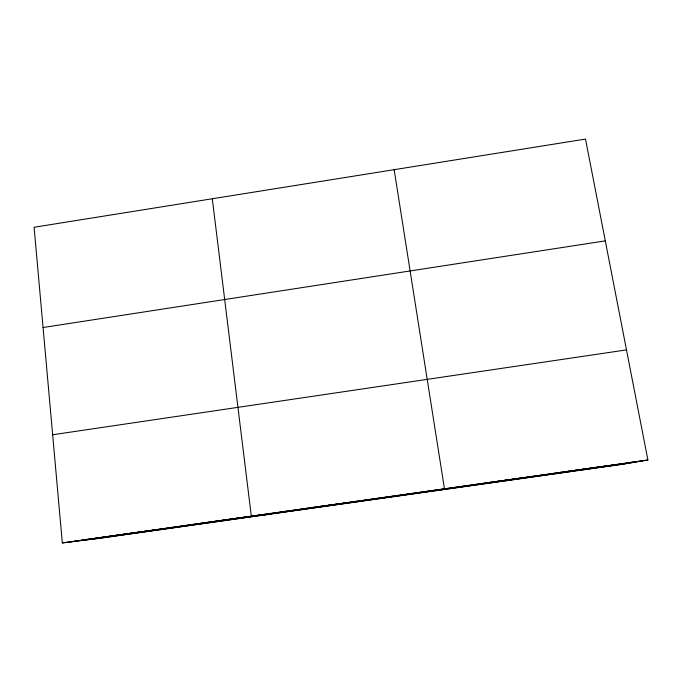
<?xml version="1.0" encoding="UTF-8"?>
<svg xmlns="http://www.w3.org/2000/svg" width="682" height="682" viewBox="0 0 682 682"><rect width="100%" height="100%" fill="white"/><g stroke="black" fill="none" stroke-linecap="round" stroke-linejoin="round"><path stroke-width="1.02" d="M428.339 491.219L428.85 491.014M435.969 490.136L436.651 489.906M439.899 490.136L444.459 488.806L394.162 169.682M451.169 487.98L452.2 487.707M458.747 486.914L459.941 486.607M466.326 485.84L467.699 485.516M473.913 484.766L475.456 484.416M481.509 483.683L483.223 483.316M489.113 482.609L490.997 482.217M496.718 481.535L498.781 481.108M504.33 480.452L506.564 480.009M511.952 479.378L514.356 478.909M519.582 478.295L522.156 477.801M527.22 477.212L529.965 476.692M534.859 476.13L537.783 475.584M542.505 475.047L545.6 474.484M550.161 473.964L553.426 473.368M557.816 472.882L561.269 472.259M565.48 471.799L569.103 471.151M580.834 469.625L584.806 468.926M573.153 470.708L576.955 470.043M588.523 468.534L592.675 467.818M596.213 467.443L600.544 466.701M603.911 466.352L608.421 465.584M611.618 465.26L616.298 464.468M627.048 463.078L632.086 462.234M619.333 464.169L624.192 463.351M647.9 459.992L619.29 464.74L101.669 538.021L62.326 542.923L34.1 227.259L585.506 139.077L647.9 459.992L62.326 542.923M43.068 327.513L605.301 240.874M52.659 434.758L626.494 349.9M69.717 542.002L642.512 460.887M80.979 540.596L634.311 462.251M91.823 539.249L626.434 463.555M107.321 536.546L113.758 535.762M84.798 539.735L91.712 538.882M92.3 538.678L99.052 537.842M99.802 537.612L106.401 536.802M114.84 535.481L121.115 534.722M122.368 534.415L128.48 533.682M129.904 533.35L135.854 532.633M137.44 532.284L143.237 531.585M144.985 531.21L150.62 530.545M152.538 530.144L158.011 529.496M160.1 529.07L165.411 528.448M167.67 528.004L172.819 527.399M182.819 525.856L187.644 525.302M175.24 526.93L180.227 526.351M190.406 524.782L195.069 524.253M205.597 522.634L209.937 522.148M197.993 523.708L202.503 523.196M213.202 521.551L217.379 521.091M228.436 519.394L232.281 518.976M220.815 520.477L224.821 520.034M236.057 518.32L239.74 517.919M243.687 517.237L247.208 516.862M269.168 514.313L251.326 516.155L212.29 198.769M258.972 515.072L262.161 514.748M266.628 513.989L269.646 513.691M274.283 512.907L277.139 512.625M281.947 511.815L284.641 511.568M289.62 510.733L292.143 510.503M297.301 509.642L299.654 509.437M304.982 508.559L307.173 508.371M312.671 507.468L314.7 507.306M320.37 506.376L322.228 506.24M328.076 505.285L329.764 505.174M335.791 504.194L337.309 504.109M343.506 503.103L344.862 503.035M351.23 502.003L352.415 501.969M358.962 500.912L359.977 500.895M366.703 499.812L367.547 499.821M374.444 498.721L375.126 498.755M382.201 497.621L382.704 497.681"/></g></svg>
